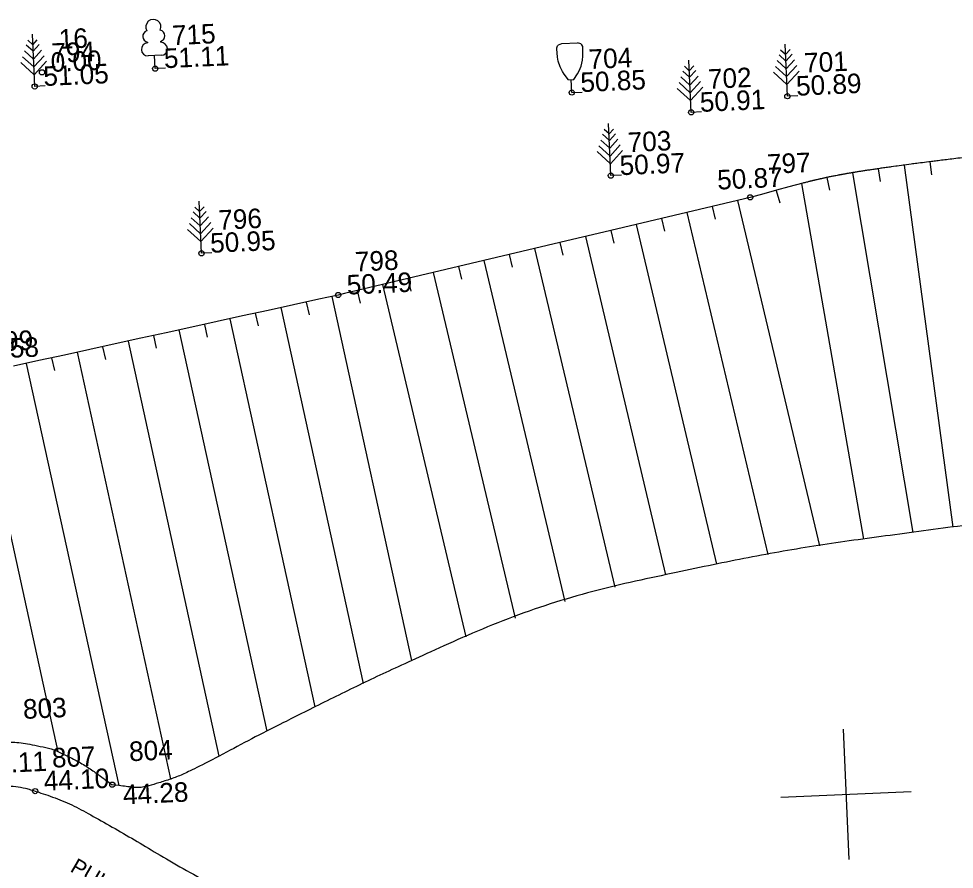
# Model space of a CAD drawing. Extents: x 642181 to 642470, y 6454579 to 6454826.
# Drawn here: x 642368.96 to 642404.85, y 6454652.99 to 6454685.61 of the extents above; entities that cross this region are included whole.
import ezdxf

# ---------------------------------------------------------------- set-up
doc = ezdxf.new("R2010")
doc.units = 0
for name, color, linetype in [('10', 7, 'Continuous'), ('31', 7, 'Continuous'), ('34', 7, 'Continuous'), ('41', 7, 'Continuous'), ('42', 7, 'Continuous'), ('54', 7, 'Continuous'), ('59', 7, 'Continuous'), ('61', 7, 'Continuous'), ('62', 7, 'Continuous'), ('Default', 7, 'Continuous')]:
    doc.layers.add(name, color=color, linetype=linetype)

# ---------------------------------------------------------------- blocks, each defined once
blk = doc.blocks.new('VKORIS')
at = {"layer": '61'}
for p, q in [((0, 250), (0, -250)), ((-250, 0), (250, 0))]:
    blk.add_line(p, q, dxfattribs=at)
blk = doc.blocks.new('POINT_DISPLAY')
at = {"layer": 'Default'}
blk.add_line((0, 0), (0, 0), dxfattribs=at)
blk = doc.blocks.new('PUNKT_1')
at = {"layer": '54'}
blk.add_circle((0, 0), 10, dxfattribs=at)
blk = doc.blocks.new('VMAND_8')
at = {"layer": '10'}
for p, q in [((0, 0), (0, 200)), ((0, 135), (-24.865, 159.865)), ((0, 160), (-18.108, 178.108)), ((0, 160), (18.108, 178.108)), ((0, 135), (24.865, 159.865)), ((0, 75), (-41.081, 116.081)), ((0, 105), (-32.973, 137.973)), ((0, 105), (32.973, 137.973)), ((0, 75), (41.081, 116.081)), ((0, 45), (-49.189, 94.189)), ((0, 45), (49.189, 94.189)), ((40, 0), (0, 0))]:
    blk.add_line(p, q, dxfattribs=at)
blk = doc.blocks.new('VKITPU_8')
at = {"layer": '10'}
for p, q in [((-30, 190), (30, 190)), ((-10, 50), (10, 50)), ((0, 0), (0, 50)), ((0, 0), (40, 0))]:
    blk.add_line(p, q, dxfattribs=at)
for points in [[(-10, 50), (-25.84, 71.296), (-32.292, 82.471), (-40, 100), (-46.128, 122.53), (-48.495, 138.13), (-50, 170), (-49.794, 174.158), (-46.834, 181.302), (-42.803, 185.01), (-30, 190)], [(10, 50), (25.84, 71.296), (32.292, 82.471), (40, 100), (46.128, 122.53), (48.495, 138.13), (50, 170), (49.794, 174.158), (46.834, 181.302), (42.803, 185.01), (30, 190)]]:
    blk.add_lwpolyline(points, dxfattribs=at)
blk = doc.blocks.new('VLAIPU')
at = {"layer": '10'}
for p, q in [((-25, 103.2), (-25, 100)), ((25, 103.2), (25, 100)), ((25, 50), (-25, 50)), ((0, 0), (0, 50)), ((40, 0), (0, 0))]:
    blk.add_line(p, q, dxfattribs=at)
for centre, radius, start, end in [((0, 160), 29.2, 332.5799, 207.4201), ((-20, 125), 22.4, 105.2441, 257.079), ((20, 125), 22.4, 282.921, 74.7559), ((-25, 75), 25, 90, 270), ((25, 75), 25, 270, 90)]:
    blk.add_arc(centre, radius, start, end, dxfattribs=at)

msp = doc.modelspace()

# ---------------------------------------------------------------- linework, layer by layer
at = {"layer": '34'}
msp.add_open_spline([(642359.91, 6454646.726), (642359.833, 6454647.104), (642359.756, 6454647.482), (642359.678, 6454647.861), (642359.547, 6454648.504), (642359.529, 6454649.167), (642359.493, 6454649.821), (642359.47, 6454650.248), (642359.488, 6454650.675), (642359.555, 6454651.105), (642359.586, 6454651.307), (642359.654, 6454651.496), (642359.75, 6454651.679), (642360.061, 6454652.275), (642360.401, 6454652.817), (642360.818, 6454653.331), (642361.214, 6454653.82), (642361.62, 6454654.284), (642362.067, 6454654.724), (642362.36, 6454655.011), (642362.666, 6454655.274), (642362.978, 6454655.542), (642363.153, 6454655.693), (642363.313, 6454655.872), (642363.537, 6454655.942), (642364.014, 6454656.091), (642364.502, 6454656.081), (642364.989, 6454656.113), (642365.651, 6454656.156), (642366.313, 6454656.203), (642366.975, 6454656.226), (642367.469, 6454656.244), (642367.963, 6454656.227), (642368.458, 6454656.195), (642368.841, 6454656.171), (642369.216, 6454656.106), (642369.585, 6454655.987), (642370.358, 6454655.737), (642371.085, 6454655.425), (642371.786, 6454655.035), (642372.654, 6454654.553), (642373.502, 6454654.053), (642374.354, 6454653.546), (642375.39, 6454652.93), (642376.457, 6454652.385), (642377.404, 6454651.617), (642377.619, 6454651.443), (642377.77, 6454651.212), (642377.937, 6454650.996), (642378.268, 6454650.568), (642378.595, 6454650.139), (642378.917, 6454649.703), (642379.403, 6454649.044), (642379.969, 6454648.424), (642380.295, 6454647.675), (642380.442, 6454647.337), (642380.59, 6454646.999), (642380.737, 6454646.661)], degree=3, dxfattribs=at)
at = {"layer": '41'}
msp.add_open_spline([(642342.825, 6454644.984), (642343.586, 6454645.5), (642344.348, 6454646.017), (642345.11, 6454646.533), (642346.369, 6454647.387), (642347.62, 6454648.252), (642348.88, 6454649.107), (642349.912, 6454649.808), (642351.039, 6454650.362), (642352.175, 6454650.882), (642352.739, 6454651.14), (642353.348, 6454651.288), (642353.91, 6454651.546), (642355.551, 6454652.299), (642357.094, 6454653.267), (642358.751, 6454653.988), (642359.92, 6454654.495), (642361.091, 6454654.999), (642362.279, 6454655.457), (642362.698, 6454655.619), (642363.118, 6454655.781), (642363.537, 6454655.942), (642364.206, 6454656.201), (642364.875, 6454656.46), (642365.544, 6454656.719), (642366.172, 6454656.963), (642366.748, 6454657.321), (642367.375, 6454657.579), (642367.623, 6454657.68), (642367.879, 6454657.745), (642368.142, 6454657.807), (642368.253, 6454657.834), (642368.365, 6454657.851), (642368.477, 6454657.856), (642368.802, 6454657.871), (642369.128, 6454657.832), (642369.455, 6454657.769), (642369.892, 6454657.685), (642370.311, 6454657.585), (642370.71, 6454657.388), (642371.169, 6454657.162), (642371.599, 6454656.913), (642372.007, 6454656.62), (642372.187, 6454656.491), (642372.366, 6454656.362), (642372.546, 6454656.233)], degree=3, dxfattribs=at)
at = {"layer": '42'}
for p, q in [((642403.909, 6454680.126), (642403.972, 6454679.63)), ((642401.927, 6454679.859), (642401.998, 6454679.364)), ((642402.917, 6454679.996), (642404.791, 6454666.117)), ((642399.956, 6454679.522), (642400.06, 6454679.032)), ((642400.939, 6454679.706), (642403.256, 6454665.912)), ((642398.018, 6454679.029), (642398.148, 6454678.546)), ((642398.984, 6454679.288), (642401.367, 6454665.655)), ((642397.017, 6454678.76), (642396.044, 6454678.529)), ((642397.536, 6454678.899), (642397.017, 6454678.76)), ((642395.071, 6454678.299), (642394.098, 6454678.068)), ((642396.044, 6454678.529), (642395.071, 6454678.299)), ((642395.558, 6454678.414), (642395.673, 6454677.928)), ((642396.531, 6454678.645), (642399.67, 6454665.397)), ((642394.098, 6454678.068), (642393.125, 6454677.838)), ((642393.612, 6454677.953), (642393.727, 6454677.466)), ((642394.585, 6454678.183), (642397.694, 6454665.06)), ((642392.152, 6454677.607), (642391.179, 6454677.377)), ((642393.125, 6454677.838), (642392.152, 6454677.607)), ((642392.639, 6454677.722), (642395.727, 6454664.689)), ((642391.179, 6454677.377), (642390.206, 6454677.146)), ((642390.693, 6454677.261), (642393.768, 6454664.284)), ((642391.666, 6454677.492), (642391.781, 6454677.005)), ((642389.234, 6454676.916), (642388.261, 6454676.685)), ((642390.206, 6454677.146), (642389.234, 6454676.916)), ((642389.72, 6454677.031), (642389.835, 6454676.544)), ((642388.261, 6454676.685), (642387.288, 6454676.454)), ((642387.774, 6454676.57), (642387.889, 6454676.083)), ((642388.747, 6454676.8), (642391.824, 6454663.815)), ((642386.315, 6454676.224), (642385.342, 6454675.993)), ((642387.288, 6454676.454), (642386.315, 6454676.224)), ((642386.801, 6454676.339), (642389.9, 6454663.262)), ((642385.342, 6454675.993), (642384.369, 6454675.763)), ((642384.855, 6454675.878), (642387.995, 6454662.625)), ((642385.828, 6454676.109), (642385.943, 6454675.622)), ((642383.396, 6454675.532), (642382.423, 6454675.302)), ((642384.369, 6454675.763), (642383.396, 6454675.532)), ((642383.882, 6454675.648), (642383.998, 6454675.161)), ((642382.423, 6454675.302), (642381.45, 6454675.071)), ((642381.936, 6454675.187), (642382.052, 6454674.7)), ((642382.909, 6454675.417), (642386.111, 6454661.903)), ((642380.474, 6454674.853), (642379.497, 6454674.639)), ((642379.986, 6454674.746), (642380.093, 6454674.258)), ((642380.962, 6454674.96), (642384.024, 6454660.992)), ((642378.521, 6454674.425), (642377.544, 6454674.211)), ((642379.497, 6454674.639), (642378.521, 6454674.425)), ((642379.009, 6454674.532), (642382.169, 6454660.118)), ((642376.567, 6454673.997), (642375.591, 6454673.783)), ((642377.544, 6454674.211), (642376.567, 6454673.997)), ((642377.056, 6454674.104), (642380.319, 6454659.215)), ((642378.032, 6454674.318), (642378.139, 6454673.83)), ((642375.591, 6454673.783), (642374.614, 6454673.569)), ((642375.102, 6454673.676), (642378.475, 6454658.29)), ((642376.079, 6454673.89), (642376.186, 6454673.401)), ((642373.637, 6454673.354), (642372.66, 6454673.14)), ((642374.614, 6454673.569), (642373.637, 6454673.354)), ((642374.125, 6454673.461), (642374.232, 6454672.973)), ((642371.684, 6454672.926), (642370.707, 6454672.712)), ((642372.66, 6454673.14), (642371.684, 6454672.926)), ((642372.172, 6454673.033), (642372.279, 6454672.545)), ((642373.149, 6454673.247), (642376.638, 6454657.331)), ((642370.707, 6454672.712), (642369.73, 6454672.498)), ((642370.219, 6454672.605), (642370.326, 6454672.117)), ((642371.195, 6454672.819), (642374.782, 6454656.456)), ((642369.73, 6454672.498), (642368.754, 6454672.284)), ((642369.242, 6454672.391), (642372.791, 6454656.201)), ((642367.288, 6454671.963), (642370.459, 6454657.498))]:
    msp.add_line(p, q, dxfattribs=at)
for points in [[(642404.405, 6454680.188), (642404.352, 6454680.182), (642404.293, 6454680.174), (642404.234, 6454680.167), (642404.178, 6454680.16), (642404.124, 6454680.153), (642404.071, 6454680.147), (642404.02, 6454680.14), (642403.971, 6454680.134), (642403.875, 6454680.122), (642403.785, 6454680.11), (642403.7, 6454680.1), (642403.621, 6454680.089), (642403.547, 6454680.08), (642403.478, 6454680.071), (642403.413, 6454680.062)], [(642405.398, 6454680.305), (642405.332, 6454680.298), (642405.242, 6454680.287), (642405.154, 6454680.277), (642405.069, 6454680.267), (642404.987, 6454680.258), (642404.907, 6454680.248), (642404.83, 6454680.239), (642404.755, 6454680.23), (642404.682, 6454680.222), (642404.612, 6454680.213), (642404.544, 6454680.205), (642404.478, 6454680.197), (642404.414, 6454680.189), (642404.405, 6454680.188)], [(642401.433, 6454679.785), (642401.396, 6454679.78), (642401.359, 6454679.774), (642401.323, 6454679.768), (642401.287, 6454679.763), (642401.251, 6454679.757), (642401.216, 6454679.751), (642401.182, 6454679.746), (642401.148, 6454679.74), (642401.115, 6454679.735), (642401.082, 6454679.73), (642401.05, 6454679.724), (642401.018, 6454679.719), (642400.987, 6454679.714), (642400.956, 6454679.709), (642400.926, 6454679.704), (642400.896, 6454679.699), (642400.867, 6454679.694), (642400.838, 6454679.689), (642400.809, 6454679.684), (642400.781, 6454679.679)], [(642402.422, 6454679.929), (642402.384, 6454679.923), (642402.331, 6454679.916), (642402.279, 6454679.909), (642402.228, 6454679.902), (642402.178, 6454679.895), (642402.128, 6454679.888), (642402.079, 6454679.881), (642402.032, 6454679.874), (642401.984, 6454679.867), (642401.938, 6454679.86), (642401.892, 6454679.854), (642401.847, 6454679.847), (642401.803, 6454679.841), (642401.759, 6454679.834), (642401.716, 6454679.828), (642401.674, 6454679.822), (642401.633, 6454679.816), (642401.592, 6454679.809), (642401.551, 6454679.803), (642401.512, 6454679.797), (642401.473, 6454679.791), (642401.434, 6454679.786), (642401.433, 6454679.785)], [(642403.413, 6454680.062), (642403.413, 6454680.062), (642403.352, 6454680.054), (642403.295, 6454680.047), (642403.241, 6454680.04), (642403.191, 6454680.033), (642403.097, 6454680.021), (642403.014, 6454680.01), (642402.942, 6454680), (642402.879, 6454679.991), (642402.824, 6454679.984), (642402.727, 6454679.971), (642402.655, 6454679.961), (642402.6, 6454679.953), (642402.519, 6454679.942), (642402.437, 6454679.931), (642402.422, 6454679.929)], [(642399.468, 6454679.412), (642399.451, 6454679.408), (642399.425, 6454679.402), (642399.401, 6454679.396), (642399.378, 6454679.39), (642399.357, 6454679.385), (642399.337, 6454679.38), (642399.318, 6454679.375), (642399.3, 6454679.371), (642399.268, 6454679.363), (642399.239, 6454679.355), (642399.214, 6454679.349), (642399.192, 6454679.343), (642399.172, 6454679.338), (642399.139, 6454679.33), (642399.113, 6454679.323), (642399.095, 6454679.318), (642399.066, 6454679.311), (642399.038, 6454679.303), (642398.501, 6454679.159)], [(642400.447, 6454679.619), (642400.434, 6454679.616), (642400.412, 6454679.612), (642400.39, 6454679.608), (642400.348, 6454679.6), (642400.306, 6454679.592), (642400.266, 6454679.584), (642400.228, 6454679.577), (642400.19, 6454679.569), (642400.154, 6454679.562), (642400.119, 6454679.555), (642400.085, 6454679.548), (642400.052, 6454679.542), (642400.02, 6454679.535), (642399.989, 6454679.529), (642399.959, 6454679.522), (642399.93, 6454679.516), (642399.902, 6454679.51), (642399.875, 6454679.504), (642399.849, 6454679.499), (642399.823, 6454679.493), (642399.799, 6454679.488), (642399.775, 6454679.482), (642399.752, 6454679.477), (642399.729, 6454679.472), (642399.707, 6454679.468), (642399.686, 6454679.463), (642399.666, 6454679.458), (642399.646, 6454679.454), (642399.627, 6454679.449), (642399.609, 6454679.445), (642399.573, 6454679.437), (642399.539, 6454679.429), (642399.508, 6454679.422), (642399.478, 6454679.415), (642399.468, 6454679.412)], [(642400.781, 6454679.679), (642400.754, 6454679.674), (642400.727, 6454679.67), (642400.7, 6454679.665), (642400.674, 6454679.66), (642400.648, 6454679.656), (642400.623, 6454679.651), (642400.598, 6454679.647), (642400.573, 6454679.642), (642400.549, 6454679.638), (642400.525, 6454679.633), (642400.502, 6454679.629), (642400.479, 6454679.625), (642400.456, 6454679.621), (642400.447, 6454679.619)], [(642398.501, 6454679.159), (642398.028, 6454679.031), (642397.536, 6454678.899)], [(642381.45, 6454675.071), (642381.209, 6454675.014), (642380.474, 6454674.853)]]:
    msp.add_lwpolyline(points, dxfattribs=at)
msp.add_open_spline([(642445.481, 6454675.969), (642445.016, 6454675.761), (642444.551, 6454675.553), (642444.086, 6454675.344), (642443.323, 6454675.003), (642442.547, 6454674.692), (642441.768, 6454674.387), (642440.07, 6454673.724), (642438.35, 6454673.134), (642436.62, 6454672.558), (642433.752, 6454671.604), (642430.864, 6454670.749), (642427.949, 6454669.939), (642425.12, 6454669.153), (642422.284, 6454668.372), (642419.379, 6454667.98), (642416.643, 6454667.611), (642413.899, 6454667.312), (642411.162, 6454666.956), (642408.162, 6454666.566), (642405.163, 6454666.169), (642402.164, 6454665.766), (642399.458, 6454665.402), (642396.773, 6454664.921), (642394.095, 6454664.354), (642390.758, 6454663.648), (642387.508, 6454662.582), (642384.4, 6454661.164), (642382.576, 6454660.332), (642380.791, 6454659.456), (642379.007, 6454658.56), (642377.889, 6454657.999), (642376.794, 6454657.4), (642375.674, 6454656.836), (642375.239, 6454656.617), (642374.791, 6454656.449), (642374.319, 6454656.301), (642373.946, 6454656.184), (642373.558, 6454656.103), (642373.178, 6454656.152), (642372.967, 6454656.179), (642372.757, 6454656.206), (642372.546, 6454656.233)], degree=3, dxfattribs=at)

# ---------------------------------------------------------------- block references
at = {"layer": '10', "rotation": 2.5641348900800813}
for name, p, xscale, yscale in [('VLAIPU', (642374.193, 6454683.697), 0.009998996664485326, 0.009998996664485327), ('VMAND_8', (642369.568, 6454683.015), 0.009998996664485326, 0.009998996664485327), ('VKITPU_8', (642390.172, 6454682.779), 0.009998996664485326, 0.009998996664485327), ('VMAND_8', (642398.444, 6454682.64), 0.009998996664485326, 0.009998996664485327), ('VMAND_8', (642394.753, 6454682.02), 0.009998996664485326, 0.009998996664485327), ('POINT_DISPLAY', (642374.193, 6454683.697), 0.009998996664485327, 0.00999899666448533), ('POINT_DISPLAY', (642369.568, 6454683.015), 0.009998996664485327, 0.00999899666448533), ('POINT_DISPLAY', (642390.172, 6454682.779), 0.009998996664485327, 0.00999899666448533), ('POINT_DISPLAY', (642398.444, 6454682.64), 0.009998996664485327, 0.00999899666448533), ('POINT_DISPLAY', (642394.753, 6454682.02), 0.009998996664485327, 0.00999899666448533), ('VMAND_8', (642391.674, 6454679.594), 0.009998996664485326, 0.009998996664485327), ('POINT_DISPLAY', (642391.674, 6454679.594), 0.009998996664485327, 0.00999899666448533), ('VMAND_8', (642375.968, 6454676.615), 0.009998996664485326, 0.009998996664485327), ('POINT_DISPLAY', (642375.968, 6454676.615), 0.009998996664485327, 0.00999899666448533)]:
    msp.add_blockref(name, p, dxfattribs=dict(at, xscale=xscale, yscale=yscale))
at = {"layer": '31', "xscale": 0.009998996664485327, "yscale": 0.00999899666448533, "rotation": 2.5641348900800813}
for p in [(642372.546, 6454656.233), (642369.585, 6454655.987)]:
    msp.add_blockref('POINT_DISPLAY', p, dxfattribs=at)
at = {"layer": '42', "xscale": 0.009998996664485327, "yscale": 0.00999899666448533, "rotation": 2.5641348900800813}
for p in [(642397.017, 6454678.76), (642381.209, 6454675.014)]:
    msp.add_blockref('POINT_DISPLAY', p, dxfattribs=at)
at = {"layer": '54', "xscale": 0.009998996664485326, "yscale": 0.009998996664485327, "rotation": 2.5641348900800813}
for p in [(642374.193, 6454683.697), (642369.849, 6454683.554), (642369.568, 6454683.015), (642390.172, 6454682.779), (642398.444, 6454682.64), (642394.753, 6454682.02), (642391.674, 6454679.594), (642397.017, 6454678.76), (642375.968, 6454676.615), (642381.209, 6454675.014), (642369.585, 6454655.987), (642372.546, 6454656.233)]:
    msp.add_blockref('PUNKT_1', p, dxfattribs=at)
at = {"layer": '61', "xscale": 0.009998996664485326, "yscale": 0.009998996664485327, "rotation": 2.5641348900800813}
msp.add_blockref('VKORIS', (642400.691, 6454655.862), dxfattribs=at)
msp.add_blockref('VKORIS', (642400.691, 6454655.862), dxfattribs=at)
msp.add_blockref('VKORIS', (642400.691, 6454655.862), dxfattribs=at)

# ---------------------------------------------------------------- texts
at = {"layer": '31'}
for s, p in [('45.11', (642367.548, 6454656.653)), ('44.10', (642369.935, 6454656.003)), ('44.28', (642372.973, 6454655.477))]:
    msp.add_text(s, height=0.7499, rotation=2.5641, dxfattribs=at).set_placement(p)
at = {"layer": '34'}
msp.add_text('PULGA OJA', height=0.5999, rotation=329.8048, dxfattribs=at).set_placement((642370.892, 6454652.926))
at = {"layer": '59'}
for s, p in [('51.05', (642369.918, 6454683.03)), ('50.87', (642395.768, 6454679.057)), ('50.58', (642367.237, 6454672.544))]:
    msp.add_text(s, height=0.7499, rotation=2.5641, dxfattribs=at).set_placement(p)
at = {"layer": '62'}
for s, p in [('16', (642370.51, 6454684.454)), ('715', (642374.853, 6454684.597)), ('794', (642370.228, 6454683.915)), ('704', (642390.833, 6454683.68)), ('701', (642399.104, 6454683.541)), ('702', (642395.414, 6454682.921)), ('703', (642392.334, 6454680.494)), ('797', (642397.678, 6454679.66)), ('796', (642376.629, 6454677.515)), ('798', (642381.869, 6454675.914)), ('799', (642367.856, 6454672.843)), ('803', (642369.137, 6454658.756)), ('804', (642373.206, 6454657.133)), ('807', (642370.246, 6454656.887))]:
    msp.add_text(s, height=0.7499, rotation=2.5641, dxfattribs=at).set_placement(p)
at = {"layer": 'Default'}
for s, p in [('0.00', (642370.199, 6454683.569)), ('51.11', (642374.542, 6454683.713)), ('50.85', (642390.522, 6454682.795)), ('50.89', (642398.794, 6454682.656)), ('50.91', (642395.103, 6454682.036)), ('50.97', (642392.024, 6454679.609)), ('50.95', (642376.318, 6454676.631)), ('50.49', (642381.558, 6454675.03))]:
    msp.add_text(s, height=0.7499, rotation=2.5641, dxfattribs=at).set_placement(p)

doc.saveas('drawing.dxf')
